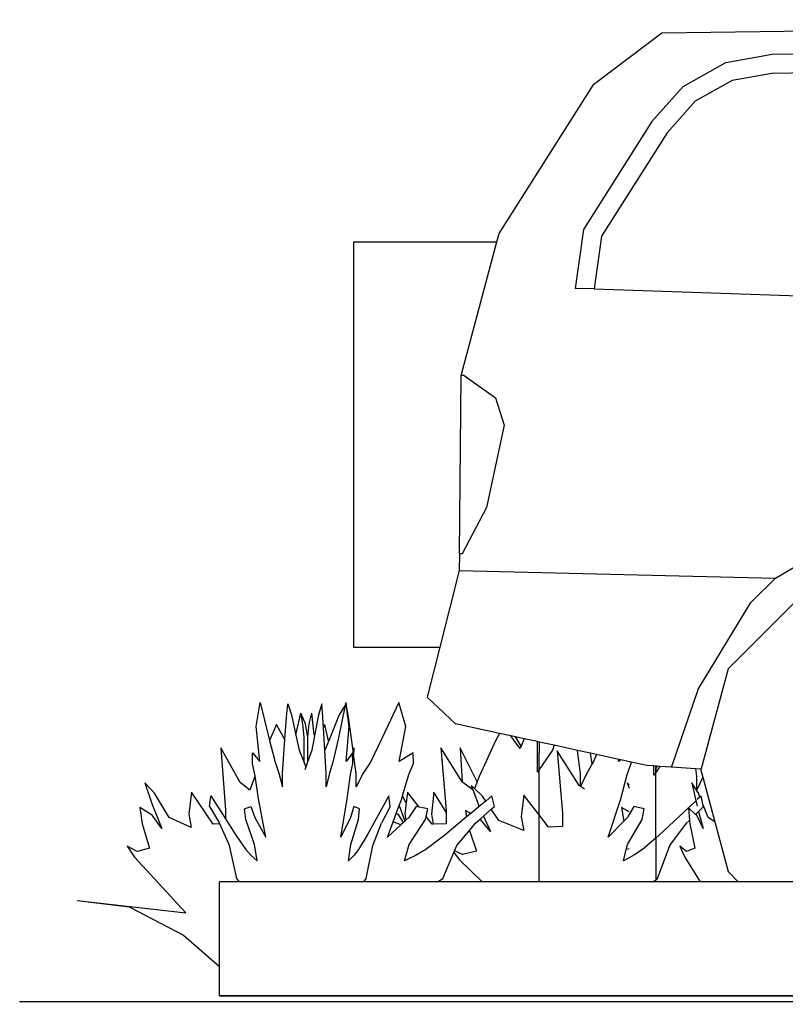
# Model space of a CAD drawing. Header units: metres. Extents: x 24.9 to 56.5, y 18.8 to 36.5.
# Drawn here: x 36.128 to 37.473, y 21.393 to 23.115 of the extents above; entities that cross this region are included whole.
import ezdxf

# ---------------------------------------------------------------- set-up
doc = ezdxf.new("R2010")
doc.units = ezdxf.units.M
doc.layers.add('Edges', color=7, linetype='Continuous')

# ---------------------------------------------------------------- blocks, each defined once
blk = doc.blocks.new('House of 70 sq. m.(753 sq.ft) rs')
at = {"layer": 'Edges'}
for p, q in [((-7.6571, 0.0475), (-5.9031, 0.0708)), ((-7.7767, -0.0421), (-7.6571, 0.0475)), ((-7.4638, 0.01), (-6.2109, 0.0266)), ((-7.545, -0.0046), (-7.4638, 0.01)), ((-7.6194, -0.0463), (-7.545, -0.0046)), ((-7.4606, -0.023), (-6.9912, -0.0167)), ((-7.4606, -0.023), (-7.5337, -0.0362)), ((-7.9428, -0.3044), (-7.7767, -0.0421)), ((-7.6744, -0.1077), (-7.6194, -0.0463)), ((-7.5337, -0.0362), (-7.5985, -0.0724)), ((-7.5985, -0.0724), (-7.648, -0.1277)), ((-7.6744, -0.1077), (-7.7944, -0.2973)), ((-7.648, -0.1277), (-7.7627, -0.3089)), ((-7.9466, -0.3188), (-7.9428, -0.3044)), ((-7.7944, -0.2973), (-7.809, -0.4006)), ((-7.7627, -0.3089), (-7.7758, -0.4017)), ((-8.1981, -0.3188), (-7.9466, -0.3188)), ((-8.1981, -0.3188), (-8.1981, -1.03)), ((-8.0092, -0.5535), (-7.9466, -0.3188)), ((-7.7758, -0.4017), (-7.809, -0.4006)), ((-7.7758, -0.4017), (-7.2339, -0.42)), ((-8.0123, -0.8661), (-8.0092, -0.5535)), ((-8.0042, -0.5535), (-8.0092, -0.5535)), ((-8.0042, -0.5535), (-7.9491, -0.5924)), ((-7.9491, -0.5924), (-7.9337, -0.6406)), ((-7.9337, -0.6406), (-7.9649, -0.7853)), ((-7.9649, -0.7853), (-8.0072, -0.8661)), ((-8.0123, -0.8661), (-8.0126, -0.8955)), ((-8.0072, -0.8661), (-8.0123, -0.8661)), ((-7.4578, -0.9088), (-7.3847, -0.8656)), ((-8.0126, -0.8955), (-8.0467, -1.03)), ((-8.0126, -0.8955), (-7.4578, -0.9088)), ((-7.501, -0.9519), (-7.4578, -0.9088)), ((-7.4109, -0.938), (-7.541, -1.0681)), ((-7.594, -1.1047), (-7.501, -0.9519)), ((-8.1981, -1.03), (-8.0467, -1.03)), ((-8.0467, -1.03), (-8.069, -1.118)), ((-7.541, -1.0681), (-7.5881, -1.2437)), ((-8.069, -1.118), (-8.0192, -1.1644)), ((-7.594, -1.1047), (-7.6402, -1.2399)), ((-8.3688, -1.169), (-8.362, -1.1271)), ((-8.362, -1.1271), (-8.3468, -1.1889)), ((-8.3158, -1.153), (-8.3135, -1.1296)), ((-8.3135, -1.1296), (-8.3069, -1.1488)), ((-8.2539, -1.1296), (-8.2597, -1.1488)), ((-8.2519, -1.153), (-8.2539, -1.1296)), ((-8.2125, -1.1321), (-8.2247, -1.1889)), ((-8.2125, -1.1321), (-8.2234, -1.1488)), ((-8.2114, -1.1271), (-8.2125, -1.1321)), ((-8.211, -1.1299), (-8.2114, -1.1271)), ((-8.2108, -1.1296), (-8.211, -1.1299)), ((-8.2055, -1.169), (-8.211, -1.1299)), ((-8.2066, -1.153), (-8.2108, -1.1296)), ((-8.1188, -1.1271), (-8.1477, -1.1889)), ((-8.106, -1.169), (-8.1188, -1.1271)), ((-8.3185, -1.192), (-8.3158, -1.153)), ((-8.3069, -1.1488), (-8.2993, -1.1842)), ((-8.2992, -1.1839), (-8.2908, -1.1459)), ((-8.2823, -1.1645), (-8.2908, -1.1459)), ((-8.2869, -1.1645), (-8.2908, -1.1459)), ((-8.2758, -1.1645), (-8.2714, -1.1459)), ((-8.2669, -1.1839), (-8.2714, -1.1459)), ((-8.2597, -1.1488), (-8.2666, -1.1857)), ((-8.2508, -1.1719), (-8.2519, -1.153)), ((-8.2234, -1.1488), (-8.2422, -1.1953)), ((-8.1989, -1.2115), (-8.2066, -1.153)), ((-8.3623, -1.2304), (-8.3688, -1.169)), ((-8.3331, -1.166), (-8.3455, -1.194)), ((-8.3204, -1.1892), (-8.3331, -1.166)), ((-8.2849, -1.188), (-8.2869, -1.1645)), ((-8.2781, -1.188), (-8.2823, -1.1645)), ((-8.2781, -1.188), (-8.2758, -1.1645)), ((-8.2508, -1.1719), (-8.2491, -1.166)), ((-8.2491, -1.166), (-8.2424, -1.1947)), ((-8.2111, -1.2304), (-8.2055, -1.169)), ((-8.1182, -1.2304), (-8.106, -1.169)), ((-7.942, -1.1813), (-8.0192, -1.1644)), ((-8.2992, -1.1839), (-8.2993, -1.1842)), ((-8.2993, -1.1842), (-8.2937, -1.2108)), ((-8.2849, -1.2326), (-8.2849, -1.188)), ((-8.2781, -1.2302), (-8.2781, -1.188)), ((-8.278, -1.23), (-8.2781, -1.188)), ((-8.2666, -1.1857), (-8.2713, -1.2108)), ((-8.2669, -1.1839), (-8.2666, -1.1857)), ((-8.2484, -1.2106), (-8.2508, -1.1719)), ((-7.942, -1.1813), (-7.9487, -1.1947)), ((-7.9222, -1.1856), (-7.942, -1.1813)), ((-7.92, -1.1892), (-7.9222, -1.1856)), ((-7.9137, -1.1874), (-7.9222, -1.1856)), ((-7.9128, -1.1892), (-7.9137, -1.1874)), ((-7.8987, -1.1907), (-7.9137, -1.1874)), ((-8.3468, -1.1889), (-8.3455, -1.194)), ((-8.3455, -1.194), (-8.3358, -1.2319)), ((-8.3226, -1.2516), (-8.3185, -1.192)), ((-8.3185, -1.192), (-8.3204, -1.1892)), ((-8.2422, -1.1953), (-8.2484, -1.2106)), ((-8.2424, -1.1947), (-8.2422, -1.1953)), ((-8.2247, -1.1889), (-8.2343, -1.2319)), ((-8.1477, -1.1889), (-8.1685, -1.2319)), ((-7.9487, -1.1947), (-7.9776, -1.2571)), ((-7.9056, -1.2078), (-7.92, -1.1892)), ((-7.904, -1.2038), (-7.9128, -1.1892)), ((-7.904, -1.2038), (-7.9056, -1.2078)), ((-7.8987, -1.1907), (-7.904, -1.2038)), ((-7.8752, -1.1958), (-7.8987, -1.1907)), ((-7.8751, -1.2495), (-7.8752, -1.1958)), ((-7.8722, -1.1965), (-7.8752, -1.1958)), ((-7.8458, -1.2022), (-7.8722, -1.1965)), ((-7.8722, -1.1965), (-7.8722, -1.2155)), ((-7.8458, -1.2022), (-7.8489, -1.2108)), ((-7.8048, -1.2111), (-7.8458, -1.2022)), ((-8.3969, -1.2675), (-8.4309, -1.2067)), ((-8.4309, -1.2067), (-8.4227, -1.316)), ((-8.3756, -1.2343), (-8.3755, -1.2155)), ((-8.3755, -1.2155), (-8.3623, -1.2304)), ((-8.2937, -1.2108), (-8.2849, -1.2326)), ((-8.2713, -1.2108), (-8.278, -1.23)), ((-8.2459, -1.2516), (-8.2484, -1.2106)), ((-8.1996, -1.2155), (-8.2111, -1.2304)), ((-8.1995, -1.2343), (-8.1996, -1.2155)), ((-8.1989, -1.2115), (-8.1975, -1.2067)), ((-8.198, -1.2186), (-8.1989, -1.2115)), ((-8.1975, -1.2067), (-8.198, -1.2186)), ((-8.1936, -1.2516), (-8.198, -1.2186)), ((-8.0932, -1.2155), (-8.1182, -1.2304)), ((-8.0931, -1.2343), (-8.0932, -1.2155)), ((-8.0449, -1.2067), (-8.0356, -1.316)), ((-8.0072, -1.2664), (-8.0449, -1.2067)), ((-8.0112, -1.2067), (-8.0072, -1.2664)), ((-7.9814, -1.2666), (-8.0112, -1.2067)), ((-7.8721, -1.245), (-7.8722, -1.2155)), ((-7.8722, -1.2451), (-7.8722, -1.2155)), ((-7.8489, -1.2108), (-7.8721, -1.245)), ((-7.8023, -1.2726), (-7.8407, -1.2118)), ((-7.8407, -1.2118), (-7.8314, -1.3211)), ((-7.8001, -1.2516), (-7.8048, -1.2111)), ((-7.782, -1.2161), (-7.8048, -1.2111)), ((-7.7792, -1.2345), (-7.782, -1.2161)), ((-7.7719, -1.2183), (-7.782, -1.2161)), ((-7.7719, -1.2183), (-7.7777, -1.2319)), ((-7.7324, -1.2269), (-7.7719, -1.2183)), ((-8.3712, -1.2534), (-8.3756, -1.2343)), ((-8.3358, -1.2319), (-8.3292, -1.2512)), ((-8.2849, -1.2326), (-8.2817, -1.2405)), ((-8.2781, -1.2302), (-8.2817, -1.2405)), ((-8.278, -1.23), (-8.2781, -1.2302)), ((-8.2343, -1.2319), (-8.2401, -1.2512)), ((-8.2033, -1.2534), (-8.1995, -1.2343)), ((-8.1685, -1.2319), (-8.181, -1.2512)), ((-8.1013, -1.2534), (-8.0931, -1.2343)), ((-7.7792, -1.2345), (-7.7889, -1.2512)), ((-7.7777, -1.2319), (-7.7792, -1.2345)), ((-7.733, -1.2304), (-7.7324, -1.2269)), ((-7.7289, -1.2277), (-7.733, -1.2304)), ((-7.7289, -1.2277), (-7.7324, -1.2269)), ((-7.7107, -1.2316), (-7.7289, -1.2277)), ((-7.718, -1.2534), (-7.7107, -1.2343)), ((-7.7107, -1.2343), (-7.7107, -1.2316)), ((-7.6837, -1.2375), (-7.7107, -1.2316)), ((-7.6709, -1.2385), (-7.6837, -1.2375)), ((-7.6709, -1.2546), (-7.6709, -1.2385)), ((-7.6679, -1.2387), (-7.6709, -1.2385)), ((-7.6679, -1.2442), (-7.6679, -1.2387)), ((-7.6679, -1.2387), (-7.6679, -1.2387)), ((-7.6653, -1.2389), (-7.6679, -1.2387)), ((-7.6679, -1.2387), (-7.6679, -1.2502)), ((-7.6679, -1.2442), (-7.6653, -1.2389)), ((-7.6605, -1.2393), (-7.6678, -1.2501)), ((-7.6605, -1.2393), (-7.6653, -1.2389)), ((-7.6405, -1.2408), (-7.6605, -1.2393)), ((-7.6402, -1.2399), (-7.6405, -1.2408)), ((-7.6402, -1.2399), (-7.5975, -1.243)), ((-8.3713, -1.2571), (-8.3799, -1.2812)), ((-8.3709, -1.256), (-8.3713, -1.2571)), ((-8.3709, -1.256), (-8.3712, -1.2534)), ((-8.3648, -1.2963), (-8.3709, -1.256)), ((-8.3292, -1.2512), (-8.3226, -1.2752)), ((-8.3226, -1.2752), (-8.3226, -1.2516)), ((-8.2817, -1.2405), (-8.2833, -1.2451)), ((-8.2401, -1.2512), (-8.2459, -1.2752)), ((-8.2459, -1.2752), (-8.2459, -1.2516)), ((-8.209, -1.2963), (-8.2033, -1.2534)), ((-8.1935, -1.2699), (-8.1936, -1.2516)), ((-8.181, -1.2512), (-8.1917, -1.2717)), ((-8.1121, -1.291), (-8.1013, -1.2534)), ((-7.9776, -1.2571), (-7.9814, -1.2666)), ((-7.8722, -1.2451), (-7.8751, -1.2495)), ((-7.8721, -1.245), (-7.8722, -1.2451)), ((-7.8722, -1.3244), (-7.8722, -1.2451)), ((-7.8, -1.2742), (-7.8001, -1.2516)), ((-7.7889, -1.2512), (-7.7996, -1.2745)), ((-7.7289, -1.2963), (-7.718, -1.2534)), ((-7.6679, -1.2502), (-7.6709, -1.2546)), ((-7.6678, -1.2501), (-7.6679, -1.2442)), ((-7.6678, -1.2501), (-7.6679, -1.2502)), ((-7.6679, -1.3652), (-7.6679, -1.2502)), ((-7.5959, -1.2567), (-7.5975, -1.243)), ((-7.5975, -1.243), (-7.5881, -1.2437)), ((-7.5958, -1.2804), (-7.5959, -1.2567)), ((-7.5881, -1.2437), (-7.5887, -1.2459)), ((-7.5887, -1.2459), (-7.5854, -1.258)), ((-8.5471, -1.2865), (-8.5642, -1.2679)), ((-8.5642, -1.2679), (-8.5515, -1.3059)), ((-8.3799, -1.2812), (-8.3969, -1.2675)), ((-8.1917, -1.2717), (-8.1935, -1.2699)), ((-8.1935, -1.2734), (-8.1935, -1.2699)), ((-8.1935, -1.2734), (-8.1931, -1.2745)), ((-8.1935, -1.2752), (-8.1935, -1.2734)), ((-8.1931, -1.2745), (-8.1935, -1.2752)), ((-8.1917, -1.2717), (-8.1931, -1.2745)), ((-8.0065, -1.2675), (-8.0072, -1.2664)), ((-7.9887, -1.2802), (-8.0065, -1.2675)), ((-7.986, -1.2782), (-7.9914, -1.2731)), ((-7.9914, -1.2731), (-7.9887, -1.2802)), ((-7.9814, -1.2666), (-7.986, -1.2782)), ((-7.8, -1.2742), (-7.8023, -1.2726)), ((-7.7996, -1.2745), (-7.8, -1.2742)), ((-7.7928, -1.2793), (-7.7996, -1.2745)), ((-7.7181, -1.2679), (-7.7146, -1.2775)), ((-7.7146, -1.2714), (-7.7181, -1.2679)), ((-7.593, -1.2865), (-7.6045, -1.2679)), ((-7.6045, -1.2679), (-7.5973, -1.2997)), ((-7.5854, -1.258), (-7.5958, -1.2804)), ((-7.5854, -1.258), (-7.5644, -1.3366)), ((-8.5214, -1.3288), (-8.5471, -1.2865)), ((-8.4825, -1.2845), (-8.487, -1.3229)), ((-8.4441, -1.3406), (-8.4825, -1.2845)), ((-8.4505, -1.3098), (-8.4482, -1.2911)), ((-8.4482, -1.2911), (-8.4227, -1.3314)), ((-8.1359, -1.2911), (-8.1741, -1.3599)), ((-8.1339, -1.3098), (-8.1359, -1.2911)), ((-8.1136, -1.2963), (-8.1121, -1.291)), ((-8.1057, -1.3029), (-8.1121, -1.291)), ((-8.1033, -1.2845), (-8.1057, -1.3029)), ((-8.083, -1.3107), (-8.1033, -1.2845)), ((-8.0571, -1.2845), (-8.0611, -1.3229)), ((-8.0356, -1.3198), (-8.0571, -1.2845)), ((-7.9887, -1.2802), (-7.9775, -1.3096)), ((-7.972, -1.2917), (-7.986, -1.2782)), ((-7.9662, -1.3001), (-7.972, -1.2917)), ((-7.9553, -1.2911), (-7.9662, -1.3001)), ((-7.951, -1.3098), (-7.9553, -1.2911)), ((-7.8991, -1.2896), (-7.9041, -1.328)), ((-7.8722, -1.3244), (-7.8991, -1.2896)), ((-7.5903, -1.2931), (-7.593, -1.2865)), ((-7.5881, -1.2911), (-7.5903, -1.2931)), ((-7.5851, -1.3058), (-7.5881, -1.2911)), ((-8.5515, -1.3059), (-8.5345, -1.3485)), ((-8.3517, -1.3634), (-8.3648, -1.2963)), ((-8.2205, -1.3634), (-8.209, -1.2963)), ((-8.1231, -1.3218), (-8.1178, -1.3076)), ((-8.1178, -1.3076), (-8.1136, -1.2963)), ((-8.1178, -1.3076), (-8.1079, -1.3354)), ((-8.1057, -1.3029), (-8.1083, -1.3229)), ((-7.9662, -1.3001), (-7.9775, -1.3096)), ((-7.751, -1.3634), (-7.7289, -1.2963)), ((-7.5973, -1.2997), (-7.6102, -1.3117)), ((-7.5973, -1.2997), (-7.596, -1.3059)), ((-7.596, -1.3059), (-7.5951, -1.3091)), ((-7.5903, -1.2931), (-7.5951, -1.2976)), ((-7.5757, -1.3288), (-7.5851, -1.3058)), ((-7.5843, -1.3098), (-7.5851, -1.3058)), ((-8.5731, -1.3114), (-8.569, -1.34)), ((-8.5516, -1.325), (-8.5731, -1.3114)), ((-8.5345, -1.3485), (-8.5516, -1.325)), ((-8.487, -1.3229), (-8.4828, -1.3467)), ((-8.4505, -1.3098), (-8.4331, -1.3391)), ((-8.4227, -1.316), (-8.4227, -1.3314)), ((-8.3891, -1.3137), (-8.378, -1.3096)), ((-8.3869, -1.3327), (-8.3891, -1.3137)), ((-8.378, -1.3096), (-8.3715, -1.329)), ((-8.1974, -1.3096), (-8.2031, -1.329)), ((-8.1877, -1.3137), (-8.1974, -1.3096)), ((-8.1896, -1.3327), (-8.1877, -1.3137)), ((-8.1339, -1.3098), (-8.1491, -1.3391)), ((-8.1285, -1.3365), (-8.1231, -1.3218)), ((-8.1186, -1.325), (-8.1231, -1.3218)), ((-8.1104, -1.3377), (-8.1186, -1.325)), ((-8.1083, -1.3229), (-8.1062, -1.3338)), ((-8.0884, -1.3096), (-8.1009, -1.329)), ((-8.083, -1.3107), (-8.0884, -1.3096)), ((-8.0675, -1.3137), (-8.083, -1.3107)), ((-8.0704, -1.3271), (-8.0675, -1.3137)), ((-8.0611, -1.3229), (-8.0583, -1.3406)), ((-8.0356, -1.3198), (-8.0357, -1.3399)), ((-8.0356, -1.316), (-8.0356, -1.3198)), ((-8.0015, -1.3165), (-7.9996, -1.328)), ((-7.9921, -1.3217), (-8.0015, -1.3165)), ((-7.9921, -1.3217), (-7.9996, -1.328)), ((-7.9775, -1.3096), (-7.9921, -1.3217)), ((-7.9564, -1.3145), (-7.9699, -1.3267)), ((-7.9564, -1.3145), (-7.951, -1.3098)), ((-7.9431, -1.3339), (-7.9564, -1.3145)), ((-7.8557, -1.3457), (-7.8722, -1.3244)), ((-7.8722, -1.3244), (-7.8722, -1.3244)), ((-7.8722, -1.4415), (-7.8722, -1.3244)), ((-7.8314, -1.3211), (-7.8315, -1.345)), ((-7.7146, -1.3191), (-7.7278, -1.3114)), ((-7.7278, -1.3114), (-7.724, -1.3356)), ((-7.7146, -1.3237), (-7.7176, -1.329)), ((-7.7065, -1.3096), (-7.7146, -1.3237)), ((-7.6879, -1.3137), (-7.7065, -1.3096)), ((-7.6915, -1.3327), (-7.6879, -1.3137)), ((-7.6105, -1.3121), (-7.6616, -1.3599)), ((-7.6106, -1.3114), (-7.6105, -1.3121)), ((-7.6102, -1.3117), (-7.6106, -1.3114)), ((-7.6105, -1.3121), (-7.6084, -1.3339)), ((-7.5978, -1.3234), (-7.6102, -1.3117)), ((-7.5978, -1.3234), (-7.5926, -1.3182)), ((-7.596, -1.325), (-7.5978, -1.3234)), ((-7.5845, -1.3485), (-7.596, -1.325)), ((-7.5926, -1.3182), (-7.5843, -1.3098)), ((-7.5926, -1.3182), (-7.5845, -1.3485)), ((-8.569, -1.34), (-8.5563, -1.3829)), ((-8.4828, -1.3467), (-8.5214, -1.3288)), ((-8.4327, -1.3402), (-8.4441, -1.3406)), ((-8.4327, -1.3402), (-8.4331, -1.3391)), ((-8.4158, -1.3781), (-8.4327, -1.3402)), ((-8.4227, -1.3314), (-8.4047, -1.3599)), ((-8.3716, -1.3763), (-8.3869, -1.3327)), ((-8.3715, -1.329), (-8.3517, -1.3634)), ((-8.2031, -1.329), (-8.2205, -1.3634)), ((-8.203, -1.3763), (-8.1896, -1.3327)), ((-8.1644, -1.3781), (-8.1491, -1.3391)), ((-8.1385, -1.3634), (-8.1285, -1.3365)), ((-8.1151, -1.342), (-8.1385, -1.3634)), ((-8.1151, -1.342), (-8.1285, -1.3365)), ((-8.1104, -1.3377), (-8.1151, -1.342)), ((-8.1079, -1.3354), (-8.1104, -1.3377)), ((-8.1062, -1.3338), (-8.1079, -1.3354)), ((-8.1009, -1.329), (-8.1062, -1.3338)), ((-8.1006, -1.3763), (-8.0716, -1.3327)), ((-8.0716, -1.3327), (-8.0704, -1.3271)), ((-8.0599, -1.3406), (-8.0704, -1.3271)), ((-8.0583, -1.3406), (-8.0599, -1.3406)), ((-8.0357, -1.3399), (-8.0583, -1.3406)), ((-7.9996, -1.328), (-8.0379, -1.3599)), ((-7.9946, -1.3517), (-7.9839, -1.3391)), ((-7.9839, -1.3391), (-7.9758, -1.3318)), ((-7.9758, -1.3318), (-7.9699, -1.3267)), ((-7.9578, -1.3536), (-7.9758, -1.3318)), ((-7.9699, -1.3267), (-7.9578, -1.3536)), ((-7.8994, -1.3518), (-7.9431, -1.3339)), ((-7.9041, -1.328), (-7.8994, -1.3518)), ((-7.724, -1.3356), (-7.751, -1.3634)), ((-7.7176, -1.329), (-7.724, -1.3356)), ((-7.7173, -1.3763), (-7.6915, -1.3327)), ((-7.6429, -1.3781), (-7.6136, -1.3391)), ((-7.6136, -1.3391), (-7.6084, -1.3339)), ((-7.6084, -1.3339), (-7.6078, -1.34)), ((-7.6078, -1.34), (-7.5992, -1.3829)), ((-7.5644, -1.3366), (-7.5757, -1.3288)), ((-7.5644, -1.3366), (-7.541, -1.4237)), ((-8.4047, -1.3599), (-8.3871, -1.3848)), ((-8.1741, -1.3599), (-8.1894, -1.3848)), ((-8.0379, -1.3599), (-8.0712, -1.3848)), ((-8.0169, -1.3781), (-7.9946, -1.3517)), ((-7.9946, -1.3517), (-7.9824, -1.388)), ((-7.8315, -1.345), (-7.8557, -1.3457)), ((-7.6616, -1.3599), (-7.6679, -1.3652)), ((-8.3673, -1.4051), (-8.3716, -1.3763)), ((-8.2068, -1.4051), (-8.203, -1.3763)), ((-8.1088, -1.4051), (-8.1006, -1.3763)), ((-7.7196, -1.3853), (-7.7173, -1.3763)), ((-7.6679, -1.3652), (-7.6912, -1.3848)), ((-7.6679, -1.3652), (-7.6679, -1.438)), ((-8.5779, -1.3885), (-8.5952, -1.3794)), ((-8.5952, -1.3794), (-8.5823, -1.3983)), ((-8.5563, -1.3829), (-8.5779, -1.3885)), ((-8.4028, -1.4359), (-8.4158, -1.3781)), ((-8.3871, -1.3848), (-8.3783, -1.3949)), ((-8.3783, -1.3949), (-8.3673, -1.4051)), ((-8.1971, -1.3949), (-8.2068, -1.4051)), ((-8.1894, -1.3848), (-8.1971, -1.3949)), ((-8.1757, -1.4359), (-8.1644, -1.3781)), ((-8.0879, -1.3949), (-8.1088, -1.4051)), ((-8.0712, -1.3848), (-8.0879, -1.3949)), ((-8.0415, -1.4359), (-8.0221, -1.3902)), ((-8.0221, -1.3902), (-8.0208, -1.3872)), ((-8.0221, -1.3902), (-8.0119, -1.4034)), ((-8.0208, -1.3872), (-8.0169, -1.3781)), ((-8.0069, -1.3936), (-8.0208, -1.3872)), ((-7.9824, -1.388), (-8.0069, -1.3936)), ((-7.7246, -1.4051), (-7.7196, -1.3853)), ((-7.7146, -1.3841), (-7.7196, -1.3853)), ((-7.706, -1.3949), (-7.7146, -1.3996)), ((-7.6912, -1.3848), (-7.706, -1.3949)), ((-7.6648, -1.4359), (-7.6429, -1.3781)), ((-7.6138, -1.3885), (-7.6255, -1.3794)), ((-7.6255, -1.3794), (-7.6168, -1.3983)), ((-7.5992, -1.3829), (-7.6138, -1.3885)), ((-8.5823, -1.3983), (-8.4921, -1.4963)), ((-8.0119, -1.4034), (-7.9722, -1.4415)), ((-7.7146, -1.3996), (-7.7246, -1.4051)), ((-7.6168, -1.3983), (-7.5899, -1.4415)), ((-7.541, -1.4237), (-7.5232, -1.4415)), ((-8.4331, -1.5905), (-8.4331, -1.4415)), ((-8.3979, -1.4415), (-8.4331, -1.4415)), ((-8.3979, -1.4415), (-8.4028, -1.4359)), ((-8.18, -1.4415), (-8.3979, -1.4415)), ((-8.18, -1.4415), (-8.1757, -1.4359)), ((-8.0508, -1.4415), (-8.18, -1.4415)), ((-8.0508, -1.4415), (-8.0415, -1.4359)), ((-7.9722, -1.4415), (-8.0508, -1.4415)), ((-7.8722, -1.4415), (-7.9722, -1.4415)), ((-7.7928, -1.4415), (-7.8722, -1.4415)), ((-7.6731, -1.4415), (-7.7928, -1.4415)), ((-7.6731, -1.4415), (-7.6679, -1.438)), ((-7.6679, -1.4415), (-7.6731, -1.4415)), ((-7.6679, -1.438), (-7.6648, -1.4359)), ((-7.6679, -1.4415), (-7.6679, -1.438)), ((-7.5899, -1.4415), (-7.6679, -1.4415)), ((-7.5232, -1.4415), (-7.5899, -1.4415)), ((-7.2414, -1.4415), (-7.5232, -1.4415)), ((-8.6831, -1.4746), (-8.5916, -1.4856)), ((-8.6831, -1.4746), (-8.4921, -1.4963)), ((-8.5916, -1.4856), (-8.4966, -1.5352)), ((-8.4966, -1.5352), (-8.4331, -1.5905)), ((-8.4331, -1.6415), (-8.4331, -1.5905)), ((-8.7839, -1.6515), (-6.2644, -1.6515)), ((-8.4331, -1.6415), (9.2266, -1.6415)), ((-8.4331, -1.6415), (8.5669, -1.6415)), ((-8.4331, -1.6415), (-1.7375, -1.6415)), ((-8.4331, -1.6415), (9.0669, -1.6415)), ((-7.9762, -1.6415), (-8.4331, -1.6415)), ((-8.4331, -1.6415), (-7.9762, -1.6415)), ((-8.4331, -1.6415), (5.1669, -1.6415)), ((-8.4078, -1.6415), (-8.4331, -1.6415)), ((-8.4331, -1.6415), (-8.4247, -1.6415)), ((-8.4078, -1.6415), (-8.4331, -1.6415)), ((-8.4331, -1.6415), (-8.4247, -1.6415)), ((-8.4247, -1.6415), (-8.4078, -1.6415)), ((-8.4247, -1.6415), (-8.4078, -1.6415)), ((-8.3744, -1.6415), (-8.4078, -1.6415)), ((-8.4078, -1.6415), (-8.3578, -1.6415)), ((-8.3744, -1.6415), (-8.4078, -1.6415)), ((-8.4078, -1.6415), (-8.3578, -1.6415)), ((-8.3244, -1.6415), (-8.3744, -1.6415)), ((-8.3244, -1.6415), (-8.3744, -1.6415)), ((-8.3578, -1.6415), (-8.3244, -1.6415)), ((-8.3578, -1.6415), (-8.3244, -1.6415)), ((-8.0983, -1.6415), (-8.3355, -1.6415)), ((-8.0983, -1.6415), (-8.3355, -1.6415)), ((-8.0444, -1.6415), (-8.3301, -1.6415)), ((-8.0444, -1.6415), (-8.3301, -1.6415)), ((-8.2658, -1.6415), (-8.3244, -1.6415)), ((-8.3244, -1.6415), (-8.2992, -1.6415)), ((-8.2658, -1.6415), (-8.3244, -1.6415)), ((-8.3244, -1.6415), (-8.2992, -1.6415)), ((-8.2992, -1.6415), (-8.1822, -1.6415)), ((-8.2992, -1.6415), (-8.1822, -1.6415)), ((-8.1322, -1.6415), (-8.2658, -1.6415)), ((-8.1322, -1.6415), (-8.2658, -1.6415)), ((-8.1822, -1.6415), (-7.9817, -1.6415)), ((-8.1822, -1.6415), (-7.9817, -1.6415)), ((-7.7145, -1.6415), (-8.1322, -1.6415)), ((-7.7145, -1.6415), (-8.1322, -1.6415)), ((-7.8344, -1.6415), (-8.0983, -1.6415)), ((-7.8344, -1.6415), (-8.0983, -1.6415)), ((-7.818, -1.6415), (-8.0444, -1.6415)), ((-7.818, -1.6415), (-8.0444, -1.6415)), ((-7.9817, -1.6415), (-7.8231, -1.6415)), ((-7.9817, -1.6415), (-7.8231, -1.6415)), ((-7.6618, -1.6415), (-7.8344, -1.6415)), ((-7.6618, -1.6415), (-7.8344, -1.6415)), ((-7.3762, -1.6415), (-7.8331, -1.6415)), ((-7.8331, -1.6415), (-7.3762, -1.6415)), ((-7.8231, -1.6415), (-7.5722, -1.6415)), ((-7.8231, -1.6415), (-7.5722, -1.6415)), ((-7.6725, -1.6415), (-7.818, -1.6415)), ((-7.6725, -1.6415), (-7.818, -1.6415)), ((-7.7588, -1.6415), (-7.7912, -1.6415)), ((-7.7912, -1.6415), (-7.7481, -1.6415)), ((-7.7588, -1.6415), (-7.7912, -1.6415)), ((-7.7912, -1.6415), (-7.7481, -1.6415)), ((-7.7103, -1.6415), (-7.7588, -1.6415)), ((-7.7103, -1.6415), (-7.7588, -1.6415)), ((-7.7481, -1.6415), (-7.6671, -1.6415)), ((-7.7481, -1.6415), (-7.6671, -1.6415)), ((-7.2714, -1.6415), (-7.7145, -1.6415)), ((-7.2714, -1.6415), (-7.7145, -1.6415)), ((-7.6293, -1.6415), (-7.7103, -1.6415)), ((-7.6293, -1.6415), (-7.7103, -1.6415)), ((-7.6293, -1.6415), (-7.6725, -1.6415)), ((-7.6293, -1.6415), (-7.6725, -1.6415)), ((-7.6671, -1.6415), (-7.5808, -1.6415)), ((-7.6671, -1.6415), (-7.5808, -1.6415)), ((-7.6186, -1.6415), (-7.6618, -1.6415)), ((-7.6186, -1.6415), (-7.6618, -1.6415)), ((-7.5434, -1.6415), (-7.6293, -1.6415)), ((-7.6186, -1.6415), (-7.6293, -1.6415)), ((-7.5434, -1.6415), (-7.6293, -1.6415)), ((-7.6186, -1.6415), (-7.6293, -1.6415)), ((-7.6026, -1.6415), (-7.6186, -1.6415)), ((-7.6026, -1.6415), (-7.6186, -1.6415)), ((-7.5808, -1.6415), (-7.5323, -1.6415)), ((-7.5808, -1.6415), (-7.5323, -1.6415)), ((-7.5722, -1.6415), (-7.2797, -1.6415)), ((-7.5722, -1.6415), (-7.2797, -1.6415)), ((-7.4892, -1.6415), (-7.5434, -1.6415)), ((-7.4892, -1.6415), (-7.5434, -1.6415)), ((-7.5323, -1.6415), (-7.4678, -1.6415)), ((-7.5323, -1.6415), (-7.4678, -1.6415)), ((-7.4464, -1.6415), (-7.4892, -1.6415)), ((-7.4464, -1.6415), (-7.4892, -1.6415)), ((-7.4678, -1.6415), (-7.4193, -1.6415)), ((-7.4678, -1.6415), (-7.4193, -1.6415)), ((-7.3708, -1.6415), (-7.4464, -1.6415)), ((-7.3708, -1.6415), (-7.4464, -1.6415))]:
    blk.add_line(p, q, dxfattribs=at)

msp = doc.modelspace()

# ---------------------------------------------------------------- block references
msp.add_blockref('House of 70 sq. m.(753 sq.ft) rs', (44.9116, 23.044))

doc.saveas('drawing.dxf')
